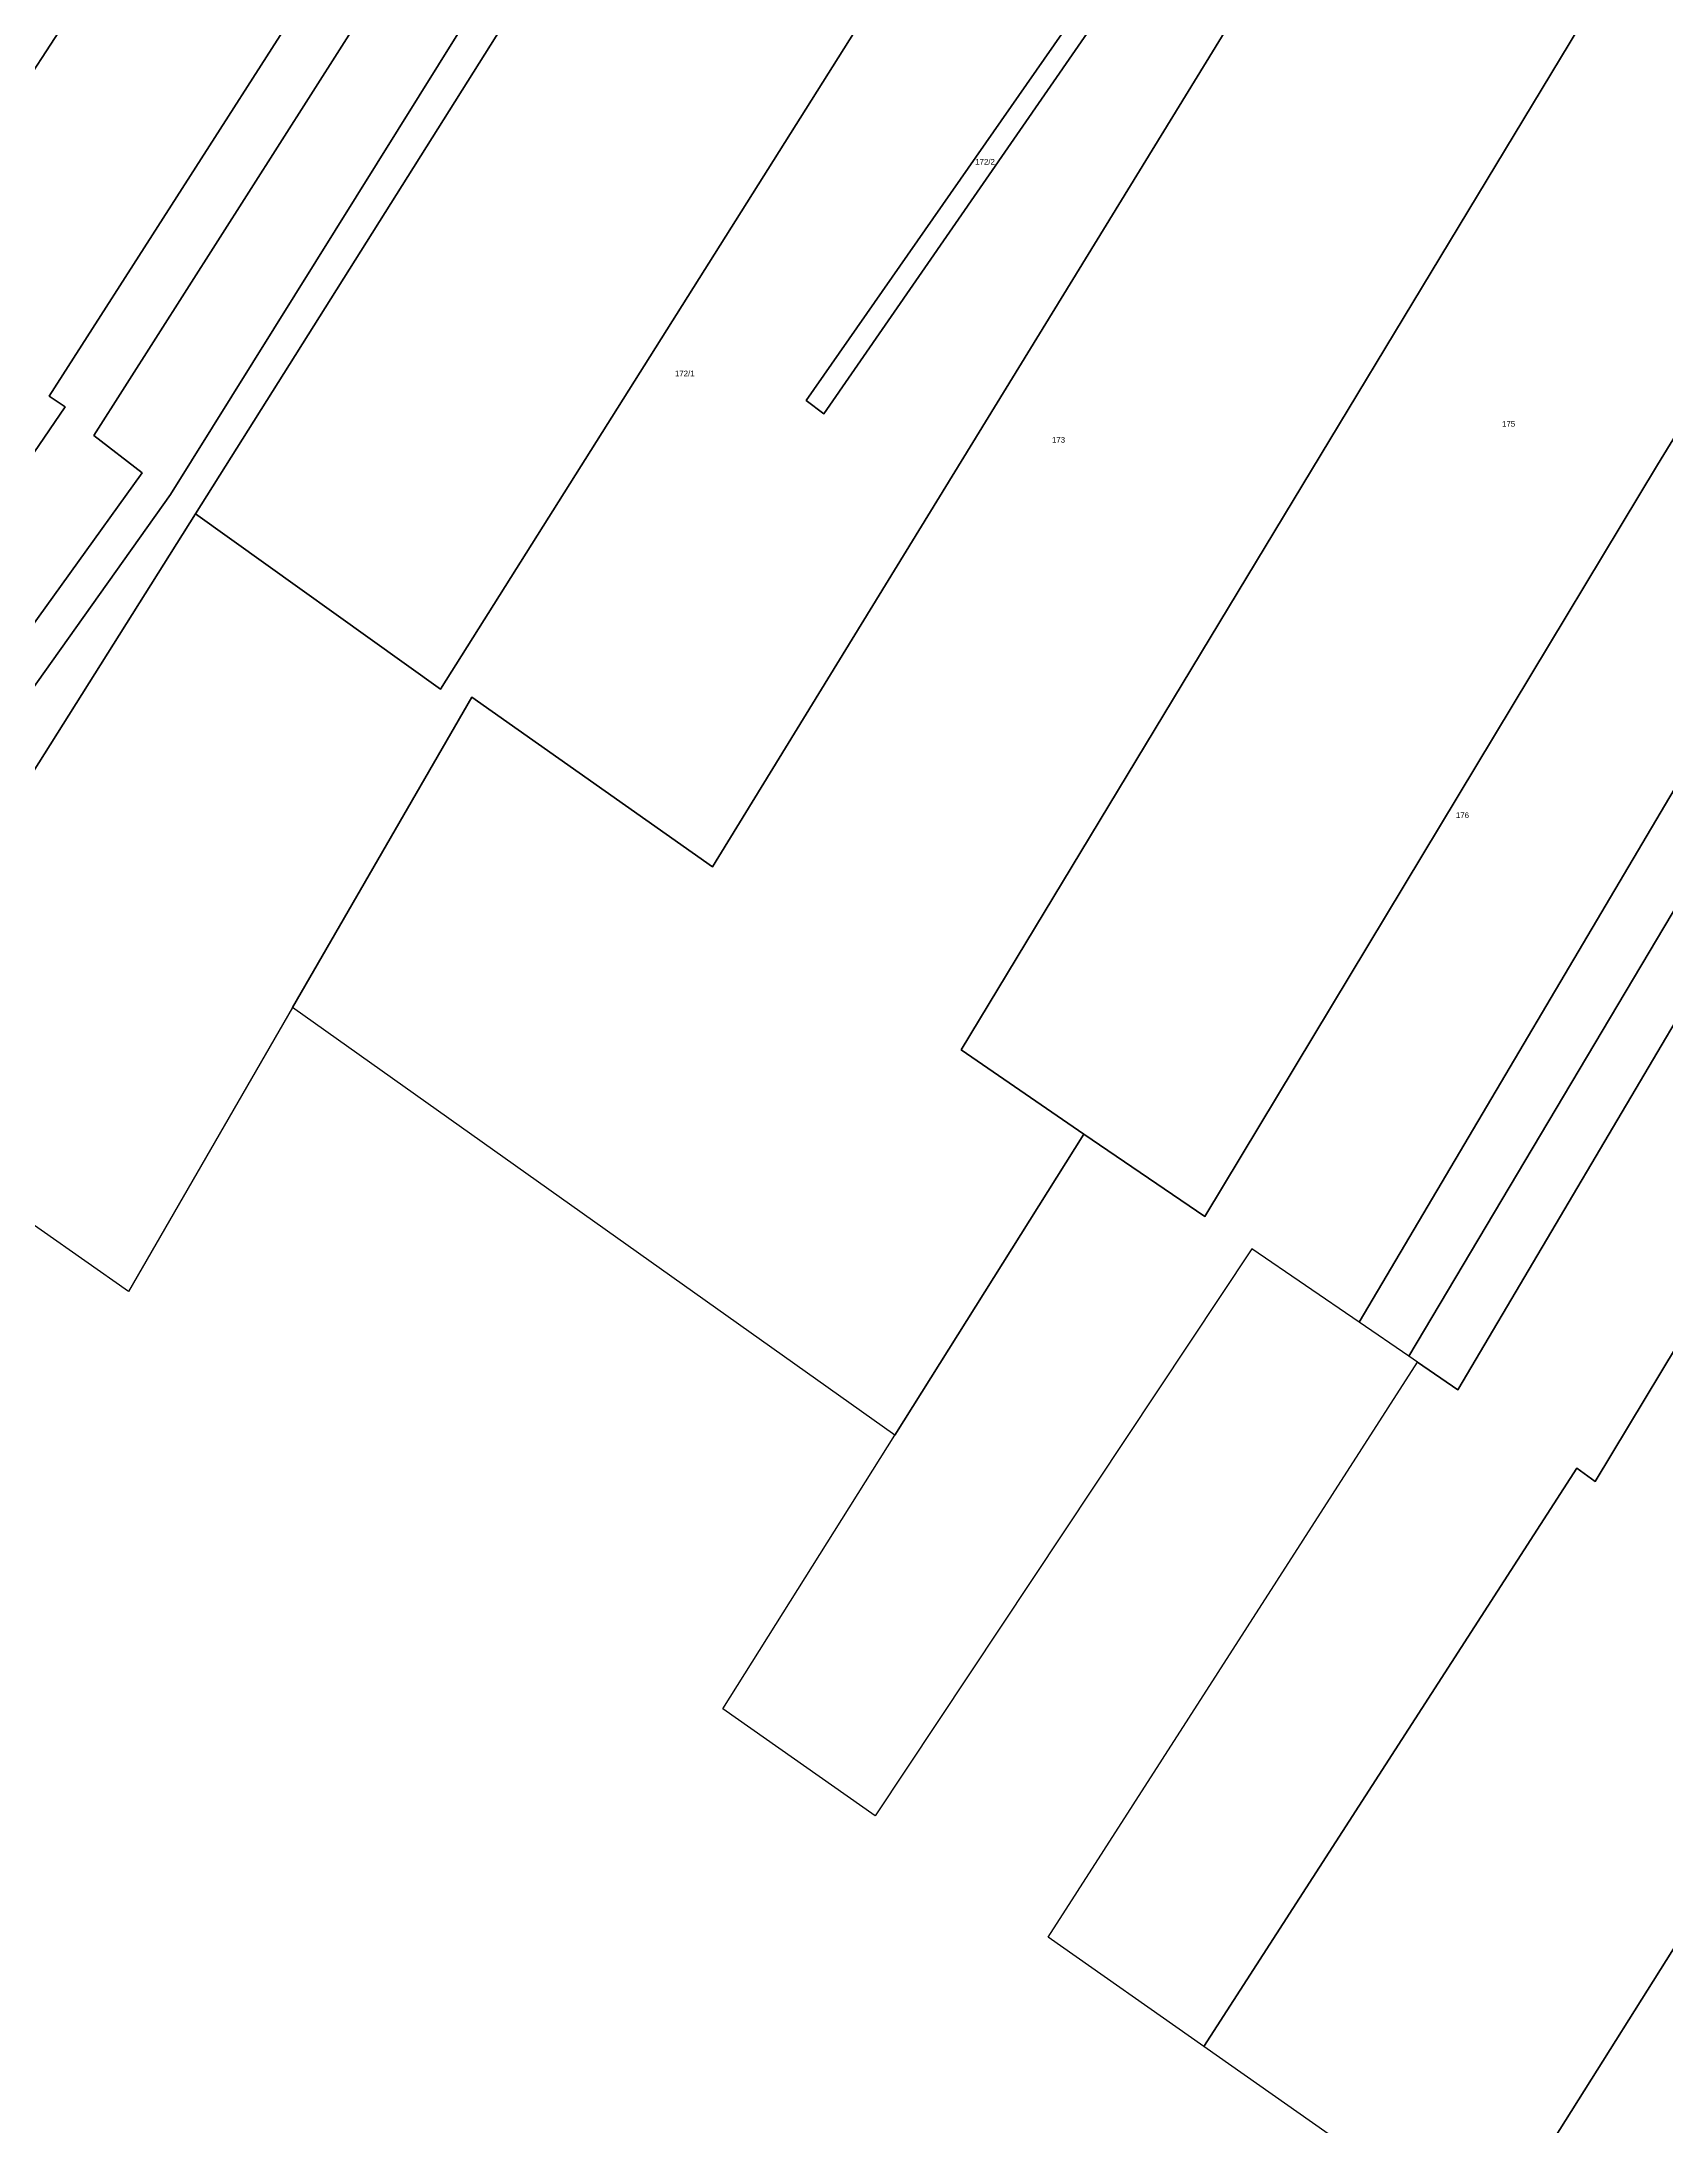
# Model space of a CAD drawing. Header units: metres. Extents: x 7542702 to 7555152, y 5804026 to 5815503.
# Drawn here: x 7547093.4 to 7547382.1, y 5806081.4 to 5806452 of the extents above; entities that cross this region are included whole.
import ezdxf

# ---------------------------------------------------------------- set-up
doc = ezdxf.new("R2010")
doc.units = ezdxf.units.M
doc.layers.add('Dzialki', color=165, linetype='Continuous')
doc.styles.get("Standard").update_dxf_attribs({"font": 'arial.ttf'})

msp = doc.modelspace()

# ---------------------------------------------------------------- linework, layer by layer
at = {"layer": 'Dzialki'}
for p, q in [((7547066.36, 5806407.58), (7547200.01, 5806613.28)), ((7547200.01, 5806613.28), (7547066.36, 5806407.58)), ((7547094.72, 5806388.99), (7547225.4, 5806593.34)), ((7547225.4, 5806593.34), (7547094.72, 5806388.99)), ((7547094.72, 5806388.99), (7547225.4, 5806593.34)), ((7547102.62, 5806382.02), (7547233.27, 5806587.16)), ((7547233.27, 5806587.16), (7547102.62, 5806382.02)), ((7547102.62, 5806382.02), (7547233.27, 5806587.16)), ((7547233.27, 5806587.16), (7547102.62, 5806382.02)), ((7547244.9, 5806578.03), (7547116.27, 5806371.52)), ((7547116.27, 5806371.52), (7547244.9, 5806578.03)), ((7547244.9, 5806578.03), (7547116.27, 5806371.52)), ((7547116.27, 5806371.52), (7547244.9, 5806578.03)), ((7547120.7, 5806368.1), (7547250.01, 5806573.69)), ((7547250.01, 5806573.69), (7547120.7, 5806368.1)), ((7547120.7, 5806368.1), (7547250.01, 5806573.69)), ((7547250.01, 5806573.69), (7547120.7, 5806368.1)), ((7547291.26, 5806538.62), (7547164.26, 5806336.93)), ((7547164.26, 5806336.93), (7547291.26, 5806538.62)), ((7547291.26, 5806538.62), (7547164.26, 5806336.93)), ((7547333.56, 5806502.67), (7547212.6, 5806305.32)), ((7547212.6, 5806305.32), (7547333.56, 5806502.67)), ((7547306.82, 5806499.67), (7547229.23, 5806388.22)), ((7547229.23, 5806388.22), (7547306.82, 5806499.67)), ((7547232.38, 5806385.85), (7547309.72, 5806497.82)), ((7547309.72, 5806497.82), (7547232.38, 5806385.85)), ((7547380.53, 5806376.82), (7547451.12, 5806492.39)), ((7547451.12, 5806492.39), (7547380.53, 5806376.82)), ((7547374.58, 5806467.79), (7547256.76, 5806272.78)), ((7547256.76, 5806272.78), (7547374.58, 5806467.79)), ((7547061.77, 5806334.67), (7547097.52, 5806387.13)), ((7547097.52, 5806387.13), (7547061.77, 5806334.67)), ((7547061.77, 5806334.67), (7547097.52, 5806387.13)), ((7547097.52, 5806387.13), (7547094.72, 5806388.99)), ((7547094.72, 5806388.99), (7547097.52, 5806387.13)), ((7547097.52, 5806387.13), (7547094.72, 5806388.99)), ((7547229.23, 5806388.22), (7547232.38, 5806385.85)), ((7547232.38, 5806385.85), (7547229.23, 5806388.22)), ((7547111.25, 5806375.38), (7547102.62, 5806382.02)), ((7547102.62, 5806382.02), (7547111.25, 5806375.38)), ((7547111.25, 5806375.38), (7547102.62, 5806382.02)), ((7547102.62, 5806382.02), (7547111.25, 5806375.38)), ((7547075.25, 5806325.39), (7547111.25, 5806375.38)), ((7547111.25, 5806375.38), (7547075.25, 5806325.39)), ((7547075.25, 5806325.39), (7547111.25, 5806375.38)), ((7547111.25, 5806375.38), (7547075.25, 5806325.39)), ((7547300.06, 5806243.15), (7547380.53, 5806376.82)), ((7547380.53, 5806376.82), (7547300.06, 5806243.15)), ((7547116.27, 5806371.52), (7547080.78, 5806321.59)), ((7547080.78, 5806321.59), (7547116.27, 5806371.52)), ((7547116.27, 5806371.52), (7547080.78, 5806321.59)), ((7547080.78, 5806321.59), (7547116.27, 5806371.52)), ((7547088.22, 5806316.48), (7547120.7, 5806368.1)), ((7547120.7, 5806368.1), (7547088.22, 5806316.48)), ((7547120.7, 5806368.1), (7547088.22, 5806316.48)), ((7547164.26, 5806336.93), (7547120.7, 5806368.1)), ((7547120.7, 5806368.1), (7547164.26, 5806336.93)), ((7547164.26, 5806336.93), (7547120.7, 5806368.1)), ((7547327.51, 5806224.38), (7547405.73, 5806356.73)), ((7547405.73, 5806356.73), (7547327.51, 5806224.38)), ((7547414.45, 5806349.77), (7547336.34, 5806218.33)), ((7547336.34, 5806218.33), (7547414.45, 5806349.77)), ((7547345.07, 5806212.36), (7547422.41, 5806343.42)), ((7547422.41, 5806343.42), (7547345.07, 5806212.36)), ((7547169.84, 5806335.53), (7547137.96, 5806280.35)), ((7547137.96, 5806280.35), (7547169.84, 5806335.53)), ((7547212.6, 5806305.32), (7547169.84, 5806335.53)), ((7547169.84, 5806335.53), (7547212.6, 5806305.32)), ((7547450.32, 5806330.51), (7547369.46, 5806196.09)), ((7547369.46, 5806196.09), (7547450.32, 5806330.51)), ((7547108.81, 5806229.84), (7547034.67, 5806281.92)), ((7547137.96, 5806280.35), (7547108.81, 5806229.84)), ((7547245, 5806204.33), (7547137.96, 5806280.35)), ((7547256.76, 5806272.78), (7547278.6, 5806257.83)), ((7547278.6, 5806257.83), (7547256.76, 5806272.78)), ((7547245, 5806204.33), (7547278.6, 5806257.83)), ((7547278.6, 5806257.83), (7547245, 5806204.33)), ((7547278.6, 5806257.83), (7547300.06, 5806243.15)), ((7547300.06, 5806243.15), (7547278.6, 5806257.83)), ((7547308.41, 5806237.44), (7547241.52, 5806136.63)), ((7547327.51, 5806224.38), (7547308.41, 5806237.44)), ((7547336.34, 5806218.33), (7547327.51, 5806224.38)), ((7547272.24, 5806115.05), (7547337.89, 5806217.27)), ((7547337.89, 5806217.27), (7547336.34, 5806218.33)), ((7547337.89, 5806217.27), (7547345.07, 5806212.36)), ((7547345.07, 5806212.36), (7547337.89, 5806217.27)), ((7547214.41, 5806155.67), (7547245, 5806204.33)), ((7547366.21, 5806198.41), (7547299.9, 5806095.64)), ((7547299.9, 5806095.64), (7547366.21, 5806198.41)), ((7547369.46, 5806196.09), (7547366.21, 5806198.41)), ((7547366.21, 5806198.41), (7547369.46, 5806196.09)), ((7547414.55, 5806162.62), (7547350.21, 5806060.29)), ((7547350.21, 5806060.29), (7547414.55, 5806162.62)), ((7547241.52, 5806136.63), (7547214.41, 5806155.67)), ((7547299.9, 5806095.64), (7547272.24, 5806115.05)), ((7547350.21, 5806060.29), (7547299.9, 5806095.64))]:
    msp.add_line(p, q, dxfattribs=at)

# ---------------------------------------------------------------- texts
for s, p in [('172/2', (7547259.28, 5806430.18)), ('172/1', (7547205.91, 5806392.55)), ('175', (7547352.91, 5806383.58)), ('173', (7547272.92, 5806380.75)), ('176', (7547344.7, 5806314.01))]:
    msp.add_text(s, height=1, dxfattribs=at).set_placement(p)

doc.saveas('drawing.dxf')
